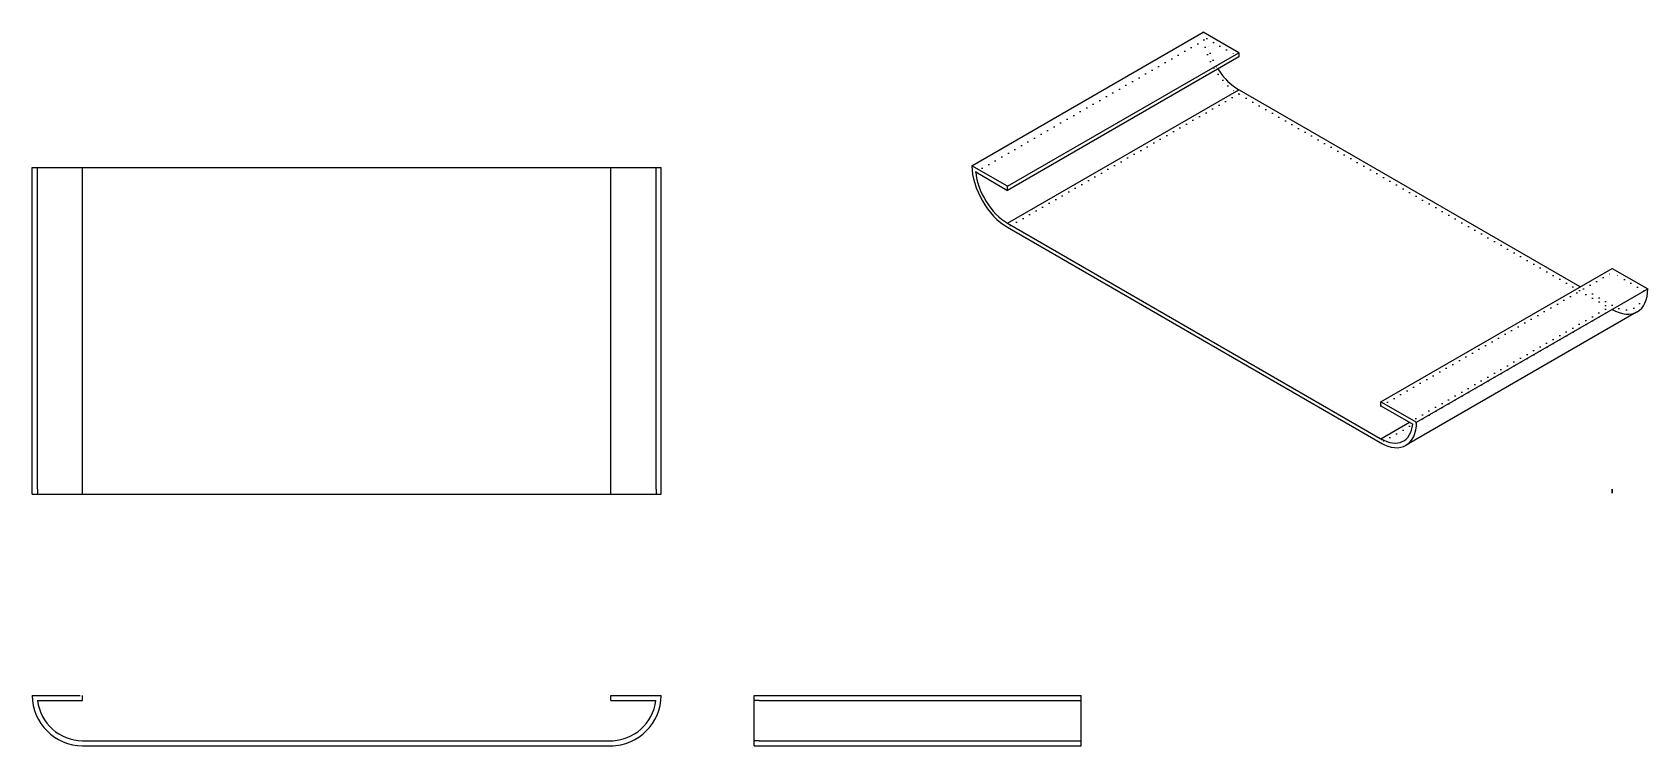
# Model space of a CAD drawing. Header units: millimetres. Extents: x 66 to 708, y 123 to 407.
import ezdxf

# ---------------------------------------------------------------- set-up
doc = ezdxf.new("R2010")
doc.units = ezdxf.units.MM
doc.linetypes.add('ACAD_ISO07W100', pattern=[3, 0.1, -2.9])
doc.layers.get('0').update_dxf_attribs({"lineweight": 25, "true_color": 0x000000})
doc.layers.add('isometric', color=30, linetype='Continuous', lineweight=25, true_color=0xff7f00)

msp = doc.modelspace()

# ---------------------------------------------------------------- linework, layer by layer
for p, q in [((65.6, 223), (65.6, 353)), ((65.6, 353), (315.6, 353)), ((67.6, 351), (67.6, 353)), ((67.6, 225), (67.6, 351)), ((85.6, 223), (85.6, 353)), ((295.6, 223), (295.6, 353)), ((313.6, 351), (313.6, 353)), ((313.6, 225), (313.6, 351)), ((315.6, 223), (315.6, 353)), ((67.6, 225), (67.6, 223)), ((313.6, 225), (313.6, 223)), ((693.77, 225), (693.77, 225)), ((693.77, 225), (693.77, 223.44)), ((693.77, 223.44), (693.77, 225)), ((65.6, 223), (315.6, 223)), ((65.6, 143), (84.6, 143)), ((85.6, 141), (85.6, 143)), ((295.6, 143), (315.6, 143)), ((295.6, 141), (295.6, 143)), ((352.6, 143), (482.6, 143)), ((352.6, 123), (352.6, 143)), ((482.6, 123), (482.6, 143)), ((65.6, 141), (65.7, 141)), ((67.71, 141), (85.6, 141)), ((295.6, 141), (313.49, 141)), ((315.5, 141), (315.6, 141)), ((354.6, 141), (352.6, 141)), ((354.6, 141), (480.6, 141)), ((480.6, 141), (482.6, 141)), ((85.6, 125), (296.52, 125)), ((85.6, 123), (296.52, 123)), ((354.6, 125), (352.6, 125)), ((352.6, 123), (482.6, 123)), ((354.6, 125), (480.6, 125)), ((480.6, 125), (482.6, 125))]:
    msp.add_line(p, q)
for centre, radius, start, end in [((85.6, 143), 20, 180, 270), ((295.6, 143), 20, 270, 0), ((85.6, 143), 18, 186.37937, 270), ((295.6, 143), 18, 270, 353.62063)]:
    msp.add_arc(centre, radius, start, end)
at = {"layer": 'isometric'}
for p, q in [((439.22, 353.7), (531.14, 406.77)), ((545.28, 398.6), (531.14, 406.77)), ((453.36, 345.53), (545.28, 398.6)), ((545.28, 398.6), (545.28, 396.97)), ((545.28, 396.97), (453.36, 343.9)), ((453.36, 330.84), (545.28, 383.91)), ((681.04, 305.53), (544.63, 384.28)), ((453.36, 345.53), (439.22, 353.7)), ((439.22, 352.06), (439.29, 352.02)), ((440.71, 351.2), (453.36, 343.9)), ((453.36, 343.9), (453.36, 345.53)), ((453.36, 330.84), (602.5, 244.73)), ((453.36, 329.2), (602.5, 243.1)), ((601.85, 259.8), (693.77, 312.87)), ((693.77, 312.87), (707.91, 304.71)), ((615.99, 251.64), (707.91, 304.71)), ((707.91, 303.08), (707.84, 303.12)), ((703.47, 295.39), (611.85, 242.48)), ((601.85, 259.8), (615.99, 251.64)), ((601.85, 258.17), (601.85, 259.8)), ((601.85, 258.17), (614.5, 250.87)), ((601.85, 245.11), (613.16, 251.64)), ((615.92, 250.05), (615.99, 250.01))]:
    msp.add_line(p, q, dxfattribs=at)
at = {"layer": 'isometric', "linetype": 'ACAD_ISO07W100'}
for p, q in [((440.71, 351.2), (532.63, 404.27)), ((532.63, 404.27), (545.28, 396.97)), ((545.28, 382.27), (453.36, 329.2)), ((693.77, 296.54), (544.63, 382.65)), ((601.85, 258.17), (693.77, 311.24)), ((693.77, 312.87), (693.77, 311.24)), ((706.42, 303.94), (693.77, 311.24)), ((693.77, 298.18), (681.04, 305.53)), ((693.77, 296.54), (601.85, 243.47)), ((613.16, 251.64), (693.77, 298.18))]:
    msp.add_line(p, q, dxfattribs=at)
for centre, major_axis, start_param, end_param in [((545.28, 398.6), (-10, 17.32), 0.785398, 2.356194), ((545.28, 398.6), (-9, 15.59), 0.896739, 1.649445), ((693.77, 312.87), (-9, 15.59), 2.356194, 3.81565)]:
    msp.add_ellipse(centre, major_axis=major_axis, ratio=0.57735, start_param=start_param, end_param=end_param, dxfattribs=at)
at = {"layer": 'isometric'}
for centre, major_axis, start_param, end_param in [((545.28, 398.6), (-9, 15.59), 1.649445, 2.356194), ((453.36, 345.53), (-10, 17.32), 0.785398, 2.356194), ((453.36, 345.53), (-9, 15.59), 0.896739, 2.356194), ((693.77, 312.87), (-10, 17.32), 2.356194, 3.926991), ((601.85, 259.8), (-10, 17.32), 2.356194, 3.926991), ((601.85, 259.8), (-9, 15.59), 2.356194, 3.81565)]:
    msp.add_ellipse(centre, major_axis=major_axis, ratio=0.57735, start_param=start_param, end_param=end_param, dxfattribs=at)

doc.saveas('drawing.dxf')
